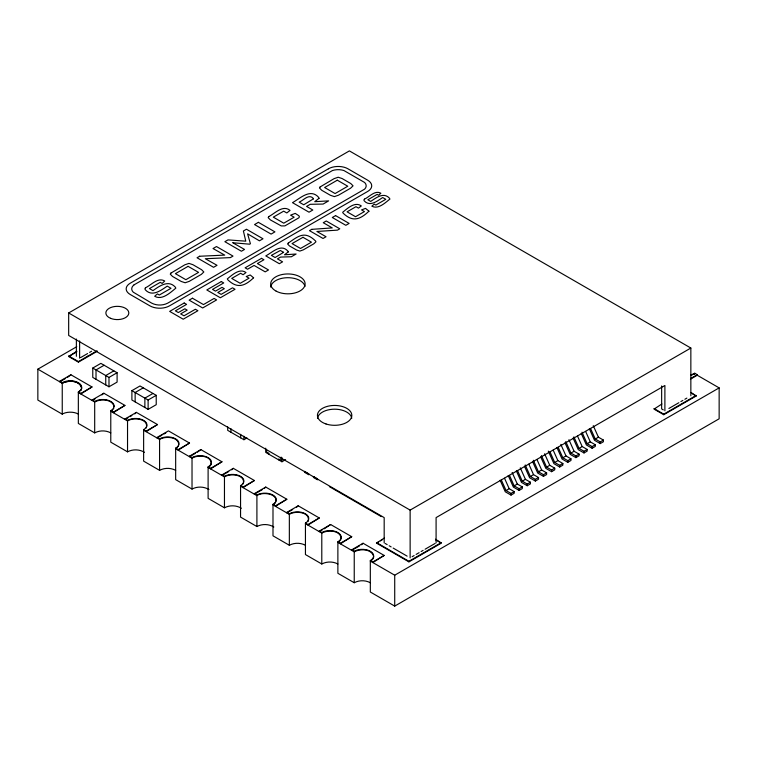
<?xml version="1.0" encoding="UTF-8"?>
<svg xmlns="http://www.w3.org/2000/svg" width="757" height="757" viewBox="0 0 757 757"><rect width="100%" height="100%" fill="white"/><g stroke="black" fill="none" stroke-linecap="round" stroke-linejoin="round"><path stroke-width="1.14" d="M81.018 390.233L81.283 389.59L78.34 392.533L94.691 401.976C100.596 398.74 112.168 398.863 114.108 406.623M113.455 408.969L113.73 408.316M146.309 427.932C149.034 418.507 133.336 417.041 127.536 420.939L110.777 411.269M178.349 446.431C181.065 437.007 165.367 435.54 159.576 439.438L143.631 430.231M211.052 464.514C212.424 455.449 197.795 454.503 192.023 458.165L175.662 448.721L177.479 447.368M243.234 483.893C245.959 474.469 230.251 473.002 224.46 476.901L208.109 467.457M308.118 521.355C310.843 511.931 295.145 510.464 289.344 514.363L272.993 504.919L274.252 504.143M340.555 540.082L340.83 539.438M373.267 558.164L373.693 557.133M112.045 410.493L112.585 409.906M209.367 466.681L210.787 465.158M274.8 503.556C280.601 494.226 262.651 491.066 256.907 495.627L240.556 486.183L241.814 485.417M339.145 541.605L339.685 541.018M371.583 560.341L373.002 558.817M92.013 386.959L80.838 393.413L80.838 393.981L92.013 386.959L70.931 374.781L67.534 377.308M134.774 413.88L136.392 412.376L157.484 424.554L146.129 431.67L146.129 431.112L157.484 424.554M189.524 443.053L178.169 450.169L178.169 449.611L189.524 443.053L168.433 430.875L157.078 437.432L157.078 437.991L161.941 435.18M221.962 461.779L210.607 468.337L210.607 468.895L221.962 461.779L200.879 449.611L197.303 452.232M231.699 469.832L233.317 468.337L254.409 480.515L243.054 487.631L243.054 487.073L254.409 480.515M264.136 488.568L265.764 487.073L286.846 499.242L275.491 506.357L275.491 505.799L286.846 499.242M296.583 507.294L298.201 505.799L319.293 517.977L307.938 525.093L307.938 524.525L319.293 517.977M351.731 536.704L340.376 543.261L340.376 543.819L351.731 536.704L330.648 524.525L324.157 528.84M361.468 544.756L363.086 543.261L384.178 555.439L372.822 562.555L372.822 561.987L384.178 555.439M101.921 394.917L103.851 393.243L124.933 405.411L113.276 412.707L113.276 412.149L124.933 405.411M78.51 414.174A11.469 6.624 0 0 0 63.039 413.663L62.244 414.155L37.85 400.065L37.85 369.161L62.244 383.241C68.196 379.9 80.63 380.184 81.709 388.559M59.746 381.802L59.746 381.244L62.244 382.682A11.374 6.567 0 0 1 78.34 382.682A11.374 6.567 0 0 1 78.34 391.975L78.34 423.437L94.691 432.881C99.555 430.241 105.914 430.241 110.777 432.881M95.108 398.844L92.193 400.529L92.193 399.97L94.691 401.409A11.374 6.567 0 0 1 110.777 401.409A11.374 6.567 0 0 1 110.777 410.701L110.777 442.173L127.536 451.844C132.693 449.052 139.468 449.232 144.473 452.298M125.037 419.501L125.037 418.933L127.536 420.381A11.374 6.567 0 0 1 143.631 420.381A11.374 6.567 0 0 1 143.631 429.664L143.631 461.136L159.576 470.343C164.439 467.703 170.798 467.703 175.662 470.343M157.078 437.432L159.576 438.871A11.374 6.567 0 0 1 175.662 438.871A11.374 6.567 0 0 1 175.662 448.163L175.662 479.635L192.023 489.069C197.17 486.278 203.945 486.458 208.951 489.533M195.363 453.348L189.524 456.726L189.524 456.159L192.023 457.607A11.374 6.567 0 0 1 208.109 457.607A11.374 6.567 0 0 1 208.109 466.899L208.109 498.361L224.46 507.805C229.617 505.004 236.392 505.184 241.388 508.259M221.962 475.453L221.962 474.894L224.46 476.333A11.374 6.567 0 0 1 240.556 476.333A11.374 6.567 0 0 1 240.556 485.625L240.556 517.097L256.907 526.531C262.064 523.74 268.83 523.92 273.835 526.995M262.196 489.694L254.409 494.189L254.409 493.621L256.907 495.069A11.374 6.567 0 0 1 272.993 495.069A11.374 6.567 0 0 1 272.993 504.351L272.993 535.824L289.344 545.267C294.208 542.627 300.567 542.627 305.44 545.267M286.846 512.915L286.846 512.357L289.344 513.795A11.374 6.567 0 0 1 305.44 513.795A11.374 6.567 0 0 1 305.44 523.087L305.44 554.559L321.791 563.993C326.655 561.353 333.014 561.353 337.877 563.993M693.961 374.289L694.756 373.239A11.374 6.567 0 0 1 690.592 374.772M322.208 529.957L319.293 531.651L319.293 531.083L321.791 532.531A11.374 6.567 0 0 1 337.877 532.531A11.374 6.567 0 0 1 337.877 541.813L337.877 573.286L354.238 582.729C359.092 580.089 365.461 580.089 370.324 582.729M384.178 542.883L384.178 517.599L68.669 335.446L68.669 312.963L349.384 150.898L690.848 348.04L690.848 395.807M37.85 369.161L76.741 346.706M97.019 351.38L78.406 362.13L68.669 356.519L76.779 351.267M68.669 356.519L76.779 351.835M80.621 357.578L87.604 353.547M89.6 352.393L91.597 351.239M68.669 355.951L78.406 361.572L97.019 350.822M59.746 381.244L70.931 374.781M60.721 381.244L65.585 378.434M92.77 368.053L100.88 363.369L117.098 372.737L117.098 382.105L108.989 386.789L92.77 377.421L92.77 368.053L108.989 377.421L117.098 372.737M104.125 365.243L96.016 369.927L96.016 379.295M113.853 370.864L105.743 375.548L105.743 384.916M92.193 399.97L103.851 393.243M131.898 390.65L140.007 385.966L156.226 395.324L156.226 404.692L148.117 409.376L131.898 400.008L131.898 390.65L148.117 400.008L156.226 395.324M143.253 387.839L135.143 392.514L135.143 401.882M152.98 393.451L144.871 398.135L144.871 407.503M125.037 418.933L136.392 412.376M126.012 418.933L127.961 417.807M129.911 416.691L131.85 415.565M163.891 434.064L165.84 432.938M189.524 456.159L200.879 449.611M227.696 426.844L227.696 430.355L243.924 439.722L246.962 437.962M221.962 474.894L233.317 468.337M222.936 474.894L228.775 471.526M265.726 448.182L265.726 452.402L281.945 461.77L285.616 459.641M254.409 493.621L265.764 487.073M286.846 512.357L298.201 505.799M287.821 512.357L292.685 509.546M319.293 531.083L330.648 524.525M68.669 312.963L410.133 510.104L690.848 348.04M359.518 545.882L351.731 550.377L351.731 549.819L363.086 543.261M435.521 539.183L441.359 543.119L408.912 561.855L376.475 543.119L384.263 538.066M376.475 543.119L378.415 541.993M380.364 540.877L382.313 539.75M690.63 378.509L697.254 374.687L697.254 375.245L719.15 387.887L719.15 418.791L394.719 606.102L370.324 592.012L370.324 560.549A11.374 6.567 0 0 0 370.324 551.257A11.374 6.567 0 0 0 354.238 551.257L351.731 549.819M690.441 379.181L697.254 375.245M501.352 480.061L506.045 490.536L509.206 488.71L514.183 491.586L514.183 493.271L511.022 495.097L505.279 491.785L500.122 480.25M509.47 475.377L514.154 485.852L517.315 484.026L522.292 486.902L522.292 488.587L519.132 490.413L513.388 487.101L508.231 475.576M517.58 470.693L522.264 481.168L525.424 479.342L530.402 482.218L530.402 483.903L527.241 485.729L521.497 482.417L516.35 470.892M525.216 464.959L530.373 476.484L533.534 474.658L538.52 477.535L538.52 479.219L535.35 481.045L529.607 477.733L524.459 466.208M533.325 460.275L538.482 471.8L541.643 469.974L546.63 472.851L546.63 474.544L543.46 476.361L537.725 473.049L532.568 461.524M541.444 455.591L546.592 467.126L549.762 465.3L554.739 468.167L554.739 469.86L551.579 471.687L545.835 468.365L540.678 456.84M550.017 451.957L554.701 462.442L557.871 460.616L562.848 463.492L562.848 465.177L559.688 467.003L553.944 463.681L548.323 451.115M558.127 447.273L562.82 457.758L565.981 455.932L570.958 458.808L570.958 460.493L567.797 462.319L562.054 459.007L556.897 447.472M565.772 441.549L570.929 453.074L574.09 451.248L579.067 454.124L579.067 455.809L575.907 457.635L570.163 454.323L565.006 442.798M573.882 436.865L579.039 448.39L582.199 446.564L587.177 449.44L587.177 451.125L584.016 452.951L578.272 449.639L573.125 438.114M581.991 432.181L587.148 443.706L590.309 441.88L595.295 444.756L595.295 446.441L592.125 448.267L586.382 444.955L581.234 433.43M590.574 428.547L595.257 439.022L598.418 437.196L603.405 440.072L603.405 441.757L600.235 443.583L594.5 440.271L589.343 428.746M691.132 392.505L696.194 395.987L663.757 414.722L654.02 409.102L661.921 403.983M506.045 490.536L511.022 493.413L514.183 491.586M514.154 485.852L519.132 488.729L522.292 486.902M522.264 481.168L527.241 484.045L530.402 482.218M530.373 476.484L535.35 479.361L538.52 477.535M538.482 471.8L543.46 474.677L546.63 472.851M546.592 467.126L551.579 469.993L554.739 468.167M554.701 462.442L559.688 465.318L562.848 463.492M562.82 457.758L567.797 460.635L570.958 458.808M570.929 453.074L575.907 455.951L579.067 454.124M579.039 448.39L584.016 451.267L587.177 449.44M587.148 443.706L592.125 446.583L595.295 444.756M595.257 439.022L600.235 441.899L603.405 440.072M412.13 556.717L414.126 555.562M416.123 554.408L419.113 552.686M421.11 551.531L423.106 550.377M425.103 549.222L435.086 543.46M668.885 408.477L678.868 402.715M680.865 401.57L682.861 400.415M684.858 399.261L686.854 398.106M376.475 542.561L408.912 561.287L441.359 542.561M654.02 408.543L663.757 414.155L696.194 395.428M370.324 561.107L394.719 575.197L719.15 387.887M62.244 383.241C68.262 380.146 79.485 380.156 81.671 387.887M693.185 374.497L694.756 373.807M691.415 375.198L692.4 374.847M233.667 242.827L249.649 244.189L250.416 243.745L247.596 233.828L259.433 240.83L263.001 238.767L246.47 229.229L243.394 231.008L245.77 241.171L227.989 239.903L224.876 241.691L241.407 251.239L244.52 249.441L232.456 242.59M694.756 373.239L697.254 374.687M692.144 393.649L696.194 395.987M663.264 409.849L661.646 408.912L661.646 385.928M435.521 539.75L440.385 542.561M308.591 474.639L304.541 472.302L304.541 471.365L308.591 473.712L308.591 474.639A3.444 1.987 0 0 1 309.31 474.327M313.464 477.449L317.514 479.796L317.514 478.859L313.464 476.513L313.464 477.449A3.444 1.987 0 0 0 314.004 477.042M329.371 486.637L381.282 516.605M385.171 543.46L387.168 544.614M389.164 545.769L391.161 546.923M393.157 548.068L407.134 556.14M78.34 391.975L80.838 393.413M110.777 410.701L113.276 412.149M143.631 429.664L146.129 431.112M175.662 448.163L178.169 449.611M208.109 466.899L210.607 468.337M240.556 485.625L243.054 487.073M272.993 504.351L275.491 505.799M305.44 523.087L307.938 524.525M337.877 541.813L340.376 543.261M370.324 560.549L372.822 561.987M305.44 523.645L321.791 533.089C327.743 529.749 340.167 530.023 341.246 538.397M337.877 542.381L354.238 551.825C360.143 548.588 371.715 548.711 373.655 556.461M593.27 425.671L598.418 437.196M585.625 431.405L590.309 441.88M577.515 436.089L582.199 446.564M568.933 439.722L574.09 451.248M560.823 444.406L565.981 455.932M553.187 450.131L557.871 460.616M544.605 453.765L549.762 465.3M536.959 459.499L541.643 469.974M528.85 464.183L533.534 474.658M520.267 467.817L525.424 479.342M512.158 472.5L517.315 484.026M504.522 478.235L509.206 488.71M664.892 410.786L664.892 385.502L436.089 517.599L436.089 542.883M663.757 414.155L663.757 414.722M600.235 441.899L600.235 443.583M592.125 446.583L592.125 448.267M584.016 451.267L584.016 452.951M575.907 455.951L575.907 457.635M567.797 460.635L567.797 462.319M559.688 465.318L559.688 467.003M551.579 469.993L551.579 471.687M543.46 474.677L543.46 476.361M535.35 479.361L535.35 481.045M527.241 484.045L527.241 485.729M519.132 488.729L519.132 490.413M511.022 493.413L511.022 495.097M410.133 510.104L410.133 557.871M408.912 561.287L408.912 561.855M394.719 575.197L394.719 606.102M354.238 551.257L354.238 582.729M321.791 532.531L321.791 563.993M289.344 513.795L289.344 545.267M281.945 457.55L281.945 461.77M281.131 457.086L281.131 460.36L278.699 458.96L278.699 459.896M268.962 454.276L268.962 453.339L266.53 451.929L266.53 449.743M256.907 495.069L256.907 526.531M243.924 436.212L243.924 439.722M240.679 434.338L240.679 437.849M230.942 428.717L230.942 432.228M224.46 476.333L224.46 507.805M192.023 457.607L192.023 489.069M159.576 438.871L159.576 470.343M148.117 400.008L148.117 409.376M127.536 420.381L127.536 451.844M108.989 377.421L108.989 386.789M94.691 401.409L94.691 432.881M88.134 355.951L88.134 356.519M79.617 340.915L79.617 358.156M78.406 361.572L78.406 362.13M76.372 339.041L76.372 356.282M62.244 382.682L62.244 414.155M317.476 418.261A17.203 9.936 0 0 1 334.622 409.187A17.203 9.936 0 0 1 351.759 418.261M270.722 287.121A17.203 9.936 0 0 1 287.291 277.705A17.203 9.936 0 0 1 304.976 286.42M145.476 287.774L144.861 288.852L145.41 289.903C152.148 297.189 160.957 290.404 167.24 286.118L171.006 288.294L159.32 295.031L157.371 293.905L154.683 296.271C162.093 300.614 170.457 292.486 175.832 288.143L175.283 287.092C168.433 279.57 159.415 286.023 152.99 290.641L149.441 288.587L160.257 282.342L162.14 283.421L164.733 281.008C157.825 276.92 151.315 285.124 145.476 287.774M170.902 273.097L170.287 274.166L172.52 276.437L181.235 281.462L185.162 282.758L189.241 281.358L201.4 274.337L203.832 271.981L201.589 269.71L192.884 264.685L188.957 263.389L184.878 264.789L170.902 273.097M268.792 216.578L268.177 217.656L270.41 219.918L281.244 225.927L284.906 225.889L298.797 217.865L299.422 216.795L298.873 215.745L295.23 213.389L290.584 215.149L294.132 217.202L283.771 223.183L273.305 217.145L283.676 211.165L286.799 212.963L290.035 210.389C282.768 204.532 275.065 213.398 268.792 216.578M320.116 186.951L319.501 188.02L321.734 190.291L330.449 195.315L334.376 196.612L338.455 195.211L350.614 188.181L353.046 185.834L350.803 183.563L342.098 178.529L338.171 177.242L334.092 178.643L320.116 186.951M319.009 198.343L314.761 201.684L328.633 200.879L323.116 204.068L310.209 204.305L306.566 206.415L312.802 210.011L309.026 212.197L292.495 202.658C300.198 198.353 310.436 188.029 318.678 197.388L319.009 198.343M253.595 277.781C244.757 286.241 237.234 288.966 227.762 279.74L227.346 278.869C232.096 275.065 239.638 267.827 245.978 272.529L243.129 274.734L240.622 273.286L231.727 278.425L240.187 283.307L249.081 278.179L246.205 276.513L250.207 274.98L253.595 277.781M288.218 243.139L287.66 244.038L289.458 245.911L296.612 250.037L299.857 251.078L303.33 249.848L313.814 243.801L315.924 241.805L315.508 240.925C304.844 230.79 298.996 235.522 288.218 243.139M364.439 199.138L363.871 200.047L364.287 200.927C369.993 207.087 377.402 200.946 382.692 197.53L385.786 199.318L375.832 205.071L374.232 204.153L371.838 206.169C378.216 209.708 385.218 202.725 389.902 199.091L389.486 198.22C383.695 191.843 376.134 197.728 370.712 201.419L367.855 199.763L377.175 194.379L378.623 195.221L380.875 193.215C374.97 189.856 369.454 196.924 364.439 199.138M368.943 211.184C360.105 219.644 352.582 222.378 343.101 213.143L342.684 212.272C347.435 208.468 354.976 201.239 361.316 205.942L358.468 208.137L355.97 206.699L347.075 211.837L355.535 216.72L364.429 211.582L361.553 209.916L365.555 208.383L368.943 211.184M288.209 251.958L284.537 254.778L296.11 254.021L291.369 256.755L280.563 257.077L277.45 258.875L282.579 261.837L279.333 263.71L265.783 255.894C272.34 252.488 280.961 243.252 287.972 251.173L288.209 251.958M313.464 198.826L303.737 204.778L299.138 202.128C303.491 200.539 308.724 193.385 313.341 198.438L313.464 198.826M283.591 252.346L275.122 257.522L271.366 255.355L280.336 250.472L283.591 252.346M134.084 284.831L133.251 285.55A11.469 6.624 0 0 0 133.251 292.174L151.599 303.084C156.557 305.686 162.869 305.686 167.827 303.084L364.647 189.127A11.469 6.624 0 0 0 364.647 182.503L343.924 170.543A11.469 6.624 0 0 0 332.455 170.543L134.084 284.831M328.453 168.783L130.204 283.241A13.768 7.949 0 0 0 130.204 294.482L149.981 305.894A13.768 7.949 0 0 0 169.445 305.894L367.694 191.436A13.768 7.949 0 0 0 367.694 180.204L347.917 168.783A13.768 7.949 0 0 0 328.453 168.783M199.668 256.245L197.038 257.768L213.569 267.306L217.022 265.31L205.317 258.733L230.383 257.607L233.005 256.084L216.483 246.545L213.02 248.542L224.715 255.109L199.668 256.245M258.402 222.34L254.56 224.564L271.082 234.102L274.933 231.879L258.402 222.34M188.096 266.341L175.416 273.665L185.872 279.702L198.561 272.378L188.096 266.341M337.31 180.194L324.63 187.518L335.086 193.555L347.775 186.231L337.31 180.194M184.188 302.999L169.663 311.392L183.203 319.208L197.908 310.72L195.372 309.263L183.998 315.82L180.668 313.9L187.187 310.133L184.859 308.79L178.34 312.556L175.387 310.843L186.582 304.38L184.188 302.999M192.458 298.23L189.127 300.151L202.677 307.967L216.625 299.914L214.089 298.447L203.472 304.579L192.458 298.23M221.328 281.557L206.803 289.95L220.344 297.766L235.039 289.278L232.513 287.821L221.139 294.378L217.808 292.457L224.327 288.691L222 287.348L215.48 291.114L212.528 289.401L223.722 282.938L221.328 281.557M261.515 258.355L245.126 267.817L247.548 269.218L254.087 265.442L265.205 271.867L268.508 269.956L257.389 263.54L263.938 259.755L261.515 258.355M311.761 229.352L309.49 230.658L323.04 238.474L326.04 236.742L316.909 231.472L337.499 230.128L339.779 228.803L326.239 220.987L323.258 222.709L332.247 227.904L311.761 229.352M335.578 215.603L332.295 217.496L345.835 225.312L349.119 223.419L335.578 215.603M302.97 237.291L292.06 243.593L300.52 248.476L311.43 242.174L302.97 237.291M326.021 423.977A17.203 9.936 0 0 0 351.825 415.375A17.203 9.936 0 0 0 326.021 406.774A17.203 9.936 0 0 0 326.021 423.977M110.541 318.3A11.469 6.624 0 0 0 128.737 313.701A11.469 6.624 0 0 0 112.736 306.897A11.469 6.624 0 0 0 110.541 318.3M276.173 291.152A17.203 9.936 0 0 0 304.674 286.118A17.203 9.936 0 0 0 282.863 274.384A17.203 9.936 0 0 0 276.173 291.152"/></g></svg>
